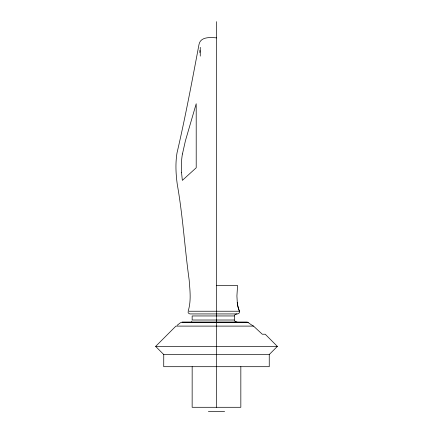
<?xml version="1.0" encoding="UTF-8"?>
<svg xmlns="http://www.w3.org/2000/svg" width="433" height="433" viewBox="0 0 433 433"><rect width="100%" height="100%" fill="white"/><g stroke="black" fill="none" stroke-linecap="round" stroke-linejoin="round"><path stroke-width="0.65" d="M236.975 322.044L235.087 321.448L234.28 320.014L234.415 315.327L235.406 314.315L236.975 313.925M182.455 153.98L185.405 140.844L196.203 103.736L196.203 167.787L182.347 180.382L181.557 172.713M191.548 321.448L191.814 321.124M155.636 346.4L175.917 326.103L253.527 326.103L262.279 334.222L265.212 334.222L277.364 346.4L269.245 354.519L163.728 354.519L155.636 346.4L277.391 346.4M177.157 325.297L180.658 322.569L248.244 322.569A39.565 39.565 0 0 0 253.527 326.092M216.5 37.888C210.579 37.325 200.501 36.524 199.001 44.464C192.155 80.7 185.416 116.948 177.027 152.854C175.295 163.333 175.852 174.006 177.286 184.485C182.888 216.078 184.718 248.152 189.156 279.902C189.941 290.294 191.359 301.097 188.128 311.235L239.476 311.235C240.104 312.729 238.453 314.028 237.057 313.925L190.055 313.925M216.5 285.509L237.565 285.509L236.911 295.972L237.316 303.192A31.761 31.761 0 0 0 239.449 311.246A32.172 32.172 0 0 1 237.246 302.391M234.28 315.955L192.149 315.955L192.144 320.014L234.28 320.014M182.017 322.044L246.696 322.044A2.474 2.474 0 0 1 248.244 322.558M208.381 411.35L224.619 411.35M189.616 313.876L188.398 313.075L188.03 312.128M269.245 354.519L269.245 366.697L163.728 366.697L163.755 354.519M240.835 366.697L240.835 407.291L192.144 407.291L192.165 366.697M216.5 21.65L216.5 407.291M200.263 47.332L200.263 56.117M181.508 172.713A81.35 81.35 0 0 1 182.401 153.969M199.867 50.396A7.02 2.928 -80.3 0 1 199.829 52.545"/></g></svg>
